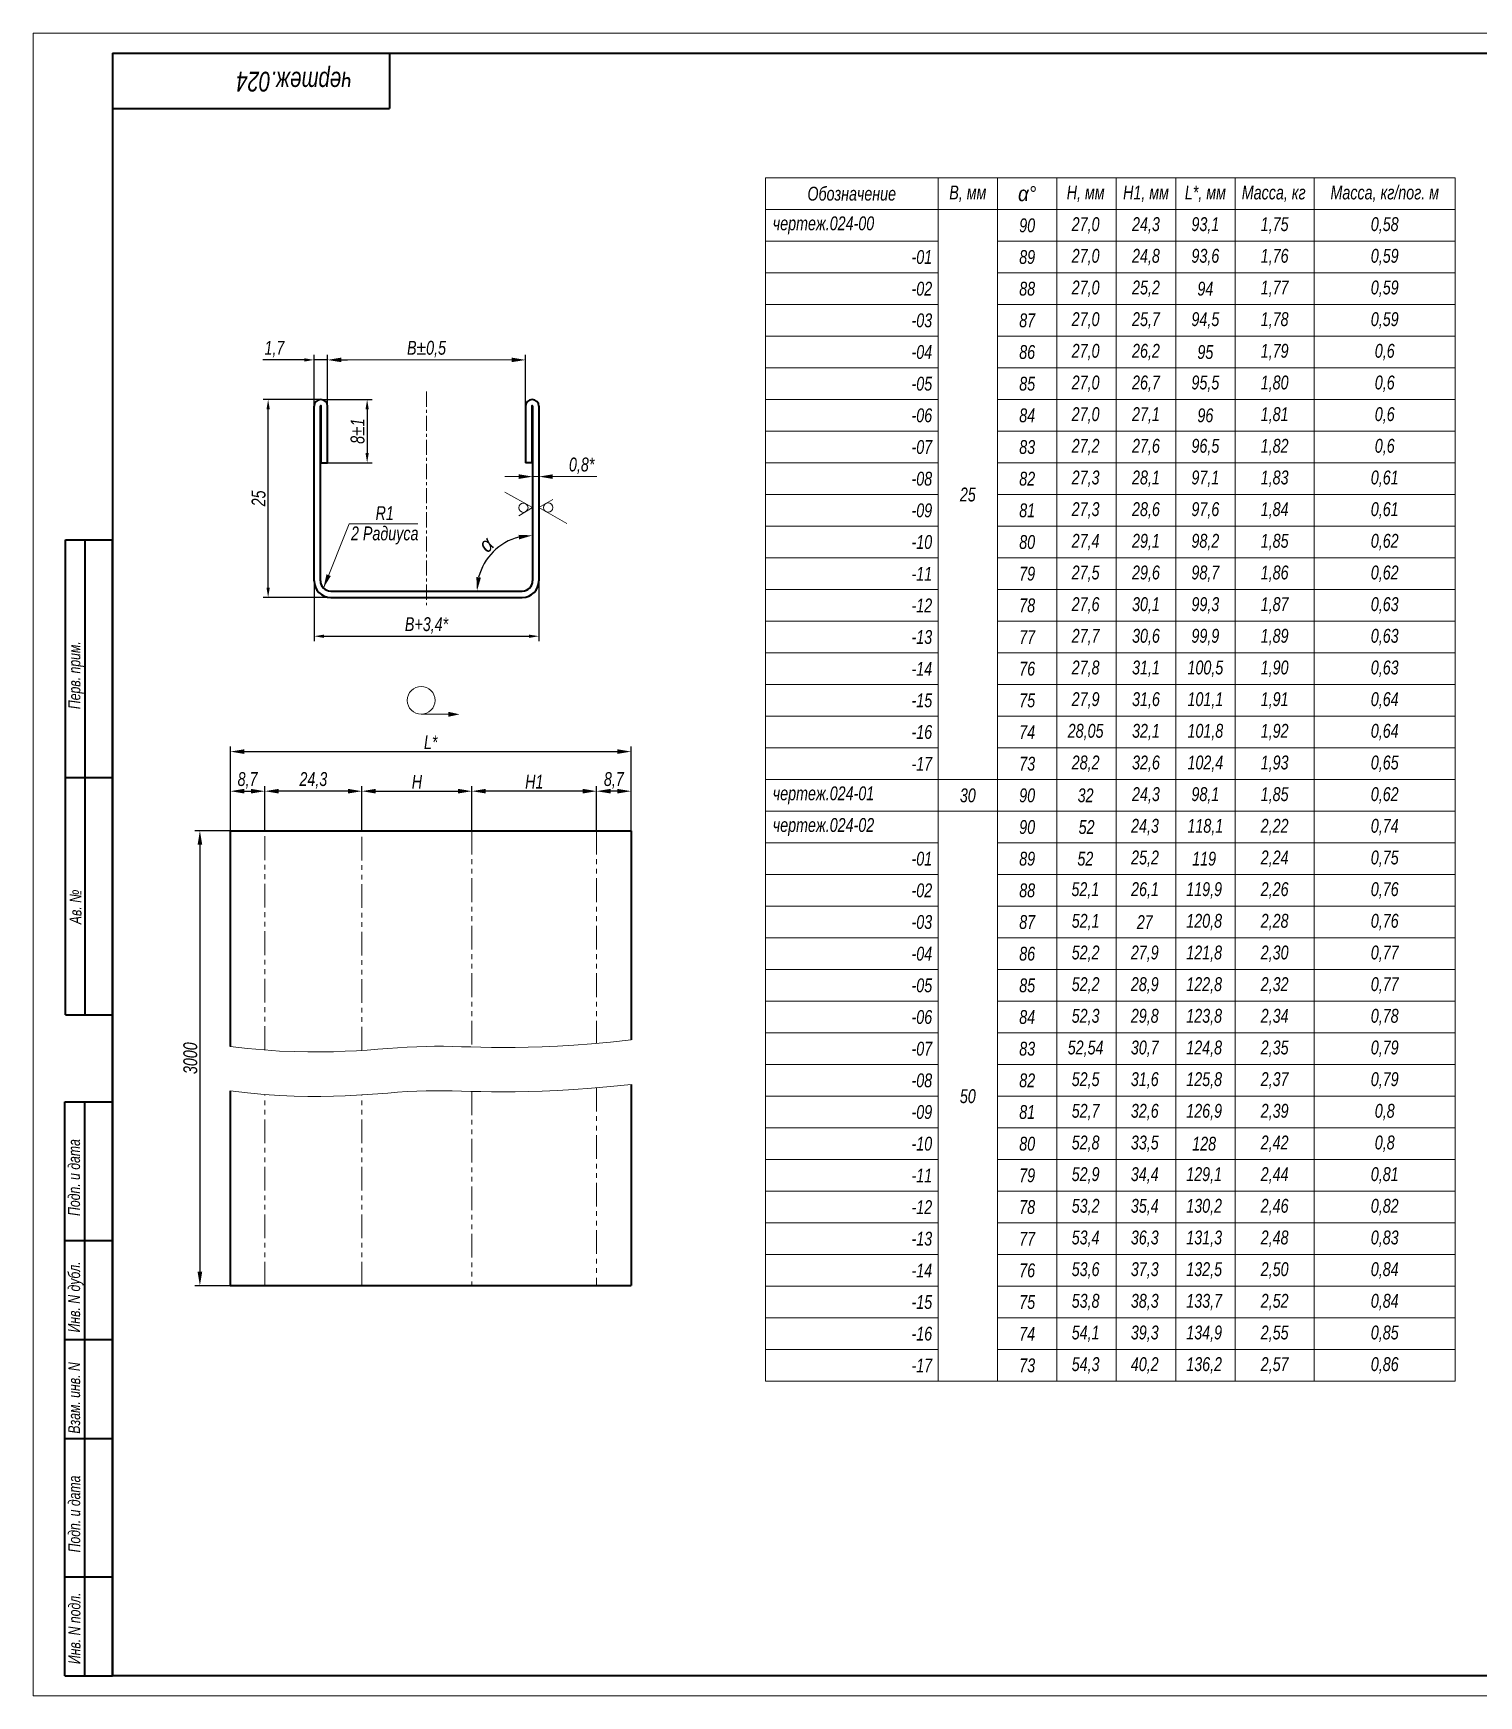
# Model space of a CAD drawing. Header units: millimetres. Extents: x 7419 to 8013, y -2223 to -1803.
# Drawn here: x 7419.1 to 7784.2, y -2222.7 to -1802.7 of the extents above; entities that cross this region are included whole.
import ezdxf

# ---------------------------------------------------------------- set-up
doc = ezdxf.new("R2010")
doc.units = ezdxf.units.MM
for name, pattern in [('LT_03', [20.32, 12.7, -2.54, 2.54, -2.54]), ('LT_04', [20, 10, -2, 2, -2, 2, -2]), ('LT_05', [18.5, 12, -3, 0.5, -3])]:
    doc.linetypes.add(name, pattern=pattern)
for name, color, linetype, lineweight in [('Layer_01', 5, 'Continuous', 13), ('Layer_02', 1, 'Continuous', 13), ('Layer_03', 5, 'Continuous', 13), ('Layer_04', 7, 'Continuous', 35), ('Layer_05', 6, 'Continuous', 13), ('Layer_08', 1, 'Continuous', 15), ('Layer_09', 1, 'LT_05', 15), ('Layer_10', 5, 'Continuous', 13), ('Layer_11', 250, 'Continuous', 35), ('Layer_12', 6, 'Continuous', 15)]:
    doc.layers.add(name, color=color, linetype=linetype, lineweight=lineweight)
doc.styles.add('Style_01', font='ARIALNI.TTF', dxfattribs={"width": 0.9, "height": 3.5})
doc.dimstyles.new('DimStyle_01', dxfattribs={"dimtxt": 3.5, "dimasz": 2.5, "dimexe": 1.25, "dimexo": 0, "dimtad": 1, "dimlfac": 2, "dimtxsty": 'Style_01', "dimcen": 2.5, "dimazin": 3, "dimtfac": 1, "dimtmove": 0, "dimatfit": 3})
doc.dimstyles.new('DimStyle_02', dxfattribs={"dimtxt": 3.5, "dimasz": 2.5, "dimexe": 1.25, "dimexo": 0, "dimtad": 1, "dimlfac": 0.5, "dimtxsty": 'Style_01', "dimcen": 2.5, "dimazin": 3, "dimtfac": 1, "dimtmove": 0, "dimatfit": 3})
doc.dimstyles.new('DimStyle_03', dxfattribs={"dimtxt": 3.5, "dimasz": 3.5, "dimexe": 1.25, "dimexo": 0, "dimtad": 1, "dimdec": 1, "dimtxsty": 'Style_01', "dimcen": 2.5, "dimazin": 3, "dimtfac": 1, "dimtdec": 1, "dimtmove": 0, "dimatfit": 3})

# ---------------------------------------------------------------- blocks, each defined once
blk = doc.blocks.new('*D3')
at = {"layer": 'Defpoints', "color": 0}
for p in [(7570.13, -1984.15), (7468.9, -2004.15), (7570.13, -2004.15)]:
    blk.add_point(p, dxfattribs=at)
at = {"layer": 'Layer_08', "color": 0, "lineweight": -2}
for p, q in [((7468.9, -2004.15), (7468.9, -1982.9)), ((7472.4, -1984.15), (7566.63, -1984.15)), ((7570.13, -2004.15), (7570.13, -1982.9))]:
    blk.add_line(p, q, dxfattribs=at)
at = {"layer": 'Layer_08', "color": 0}
for points in [[(7472.4, -1983.56), (7472.4, -1984.73), (7468.9, -1984.15)], [(7566.63, -1983.56), (7566.63, -1984.73), (7570.13, -1984.15)]]:
    blk.add_solid(points, dxfattribs=at)
at = {"layer": 'Layer_08', "color": 0, "insert": (7519.51, -1981.77), "char_height": 3.5, "attachment_point": 5, "style": 'Style_01'}
blk.add_mtext('L*', dxfattribs=at)
blk = doc.blocks.new('*D4')
at = {"layer": 'Defpoints', "color": 0}
for p in [(7561.42, -1994.15), (7561.42, -2004.15), (7570.13, -2004.15)]:
    blk.add_point(p, dxfattribs=at)
at = {"layer": 'Layer_08', "color": 0, "lineweight": -2}
for p, q in [((7561.42, -2004.15), (7561.42, -1992.9)), ((7566.63, -1994.15), (7564.92, -1994.15)), ((7570.13, -2004.15), (7570.13, -1992.9))]:
    blk.add_line(p, q, dxfattribs=at)
at = {"layer": 'Layer_08', "color": 0}
for points in [[(7564.92, -1993.56), (7564.92, -1994.73), (7561.42, -1994.15)], [(7566.63, -1993.56), (7566.63, -1994.73), (7570.13, -1994.15)]]:
    blk.add_solid(points, dxfattribs=at)
at = {"layer": 'Layer_08', "color": 0, "insert": (7565.77, -1991.41), "char_height": 3.5, "attachment_point": 5, "style": 'Style_01'}
blk.add_mtext('8,7', dxfattribs=at)
blk = doc.blocks.new('*D5')
at = {"layer": 'Defpoints', "color": 0}
for p in [(7529.93, -1994.15), (7529.93, -2004.15), (7561.42, -2004.15)]:
    blk.add_point(p, dxfattribs=at)
at = {"layer": 'Layer_08', "color": 0, "lineweight": -2}
for p, q in [((7529.93, -2004.15), (7529.93, -1992.9)), ((7557.92, -1994.15), (7533.43, -1994.15)), ((7561.42, -2004.15), (7561.42, -1992.9))]:
    blk.add_line(p, q, dxfattribs=at)
at = {"layer": 'Layer_08', "color": 0}
for points in [[(7533.43, -1993.56), (7533.43, -1994.73), (7529.93, -1994.15)], [(7557.92, -1993.56), (7557.92, -1994.73), (7561.42, -1994.15)]]:
    blk.add_solid(points, dxfattribs=at)
at = {"layer": 'Layer_08', "color": 0, "insert": (7545.67, -1991.76), "char_height": 3.5, "attachment_point": 5, "style": 'Style_01'}
blk.add_mtext('H1', dxfattribs=at)
blk = doc.blocks.new('*D1')
at = {"layer": 'Defpoints', "color": 0}
for p in [(7529.93, -1994.15), (7529.93, -1994.15), (7502.13, -2004.15)]:
    blk.add_point(p, dxfattribs=at)
at = {"layer": 'Layer_08', "color": 0, "lineweight": -2}
for p, q in [((7502.13, -2004.15), (7502.13, -1992.9)), ((7505.63, -1994.15), (7526.43, -1994.15)), ((7529.93, -1994.15), (7529.93, -1992.9))]:
    blk.add_line(p, q, dxfattribs=at)
at = {"layer": 'Layer_08', "color": 0}
for points in [[(7505.63, -1993.56), (7505.63, -1994.73), (7502.13, -1994.15)], [(7526.43, -1993.56), (7526.43, -1994.73), (7529.93, -1994.15)]]:
    blk.add_solid(points, dxfattribs=at)
at = {"layer": 'Layer_08', "color": 0, "insert": (7516.03, -1991.77), "char_height": 3.5, "attachment_point": 5, "style": 'Style_01'}
blk.add_mtext('H', dxfattribs=at)
blk = doc.blocks.new('*D2')
at = {"layer": 'Defpoints', "color": 0}
for p in [(7477.6, -1994.15), (7477.6, -2004.15), (7502.13, -2004.15)]:
    blk.add_point(p, dxfattribs=at)
at = {"layer": 'Layer_08', "color": 0, "lineweight": -2}
for p, q in [((7477.6, -2004.15), (7477.6, -1992.9)), ((7498.63, -1994.15), (7481.1, -1994.15)), ((7502.13, -2004.15), (7502.13, -1992.9))]:
    blk.add_line(p, q, dxfattribs=at)
at = {"layer": 'Layer_08', "color": 0}
for points in [[(7481.1, -1993.56), (7481.1, -1994.73), (7477.6, -1994.15)], [(7498.63, -1993.56), (7498.63, -1994.73), (7502.13, -1994.15)]]:
    blk.add_solid(points, dxfattribs=at)
at = {"layer": 'Layer_08', "color": 0, "insert": (7489.87, -1991.41), "char_height": 3.5, "attachment_point": 5, "style": 'Style_01'}
blk.add_mtext('24,3', dxfattribs=at)
blk = doc.blocks.new('*D7')
at = {"layer": 'Defpoints', "color": 0, "ltscale": 0.04}
for p in [(7543.45, -1885.19), (7493.45, -1896.89), (7543.45, -1896.89)]:
    blk.add_point(p, dxfattribs=at)
at = {"layer": 'Layer_02', "color": 0, "lineweight": -2, "ltscale": 0.04}
for p, q in [((7493.45, -1896.89), (7493.45, -1883.94)), ((7543.45, -1896.89), (7543.45, -1883.94))]:
    blk.add_line(p, q, dxfattribs=at)
at = {"layer": 'Layer_02', "color": 0, "ltscale": 0.04}
blk.add_line((7496.95, -1885.19), (7539.95, -1885.19), dxfattribs=at)
for points in [[(7496.95, -1884.61), (7496.95, -1885.77), (7493.45, -1885.19)], [(7539.95, -1884.61), (7539.95, -1885.77), (7543.45, -1885.19)]]:
    blk.add_solid(points, dxfattribs=at)
at = {"layer": 'Layer_02', "color": 0, "ltscale": 0.04, "insert": (7518.45, -1882.45), "char_height": 3.5, "attachment_point": 5, "style": 'Style_01'}
blk.add_mtext('В%%P0,5', dxfattribs=at)
blk = doc.blocks.new('*D6')
at = {"layer": 'Defpoints', "color": 0, "ltscale": 0.04}
for p in [(7491.75, -1895.19), (7491.85, -1911.19), (7503.45, -1911.19)]:
    blk.add_point(p, dxfattribs=at)
at = {"layer": 'Layer_02', "color": 0, "lineweight": -2, "ltscale": 0.04}
for p, q in [((7491.75, -1895.19), (7504.7, -1895.19)), ((7503.45, -1897.69), (7503.45, -1908.69)), ((7491.85, -1911.19), (7504.7, -1911.19))]:
    blk.add_line(p, q, dxfattribs=at)
at = {"layer": 'Layer_02', "color": 0, "ltscale": 0.04}
for points in [[(7503.03, -1897.69), (7503.87, -1897.69), (7503.45, -1895.19)], [(7503.03, -1908.69), (7503.87, -1908.69), (7503.45, -1911.19)]]:
    blk.add_solid(points, dxfattribs=at)
at = {"layer": 'Layer_02', "color": 0, "ltscale": 0.04, "insert": (7501.04, -1903.19), "char_height": 3.5, "attachment_point": 5, "rotation": 90, "style": 'Style_01'}
blk.add_mtext('8%%P1', dxfattribs=at)
blk = doc.blocks.new('*D8')
at = {"layer": 'Defpoints', "color": 0}
for p in [(7545.25, -1896.89), (7538.22, -1931.41), (7494.25, -1943.59), (7542.65, -1943.59), (7545.25, -1940.99)]:
    blk.add_point(p, dxfattribs=at)
at = {"layer": 'Layer_08', "color": 0, "lineweight": -2}
blk.add_arc((7545.25, -1943.59), 14.07, 104.292, 165.708, dxfattribs=at)
at = {"layer": 'Layer_08', "color": 0}
for points in [[(7541.7, -1929.38), (7541.85, -1930.53), (7545.25, -1929.52)], [(7532.2, -1940.19), (7531.04, -1940.04), (7531.18, -1943.59)]]:
    blk.add_solid(points, dxfattribs=at)
at = {"layer": 'Layer_08', "color": 0, "insert": (7533.5, -1931.84), "char_height": 3.5, "attachment_point": 5, "rotation": 45, "style": 'Style_01'}
blk.add_mtext('{\\fArial|b0|i1|c0|p34;\\H1.08333x;α}', dxfattribs=at)
blk = doc.blocks.new('*D9')
at = {"layer": 'Defpoints', "color": 0}
for p in [(7477.6, -1994.15), (7468.9, -2004.15), (7477.6, -2004.15)]:
    blk.add_point(p, dxfattribs=at)
at = {"layer": 'Layer_08', "color": 0, "lineweight": -2}
for p, q in [((7468.9, -2004.15), (7468.9, -1992.9)), ((7472.4, -1994.15), (7474.1, -1994.15)), ((7477.6, -2004.15), (7477.6, -1992.9))]:
    blk.add_line(p, q, dxfattribs=at)
at = {"layer": 'Layer_08', "color": 0}
for points in [[(7472.4, -1993.56), (7472.4, -1994.73), (7468.9, -1994.15)], [(7474.1, -1993.56), (7474.1, -1994.73), (7477.6, -1994.15)]]:
    blk.add_solid(points, dxfattribs=at)
at = {"layer": 'Layer_08', "color": 0, "insert": (7473.25, -1991.41), "char_height": 3.5, "attachment_point": 5, "style": 'Style_01'}
blk.add_mtext('8,7', dxfattribs=at)
blk = doc.blocks.new('*D10')
at = {"layer": 'Defpoints', "color": 0}
for p in [(7478.45, -1895.19), (7491.65, -1895.19), (7494.25, -1945.19)]:
    blk.add_point(p, dxfattribs=at)
at = {"layer": 'Layer_08', "color": 0, "lineweight": -2}
for p, q in [((7491.65, -1895.19), (7477.2, -1895.19)), ((7478.45, -1942.69), (7478.45, -1897.69)), ((7494.25, -1945.19), (7477.2, -1945.19))]:
    blk.add_line(p, q, dxfattribs=at)
at = {"layer": 'Layer_08', "color": 0}
for points in [[(7478.03, -1897.69), (7478.87, -1897.69), (7478.45, -1895.19)], [(7478.03, -1942.69), (7478.87, -1942.69), (7478.45, -1945.19)]]:
    blk.add_solid(points, dxfattribs=at)
at = {"layer": 'Layer_08', "color": 0, "insert": (7476.04, -1920.19), "char_height": 3.5, "attachment_point": 5, "rotation": 90, "style": 'Style_01'}
blk.add_mtext('25', dxfattribs=at)
blk = doc.blocks.new('*D11')
at = {"layer": 'Defpoints', "color": 0, "ltscale": 0.04}
for p in [(7546.85, -1914.67), (7545.25, -1922.51), (7546.85, -1922.51)]:
    blk.add_point(p, dxfattribs=at)
at = {"layer": 'Layer_02', "color": 0, "ltscale": 0.04}
for p, q in [((7541.75, -1914.67), (7538.25, -1914.67)), ((7545.25, -1914.67), (7546.85, -1914.67)), ((7550.35, -1914.67), (7561.44, -1914.67))]:
    blk.add_line(p, q, dxfattribs=at)
at = {"layer": 'Layer_02', "color": 0, "lineweight": -2, "ltscale": 0.04}
for p, q in [((7545.25, -1922.51), (7545.25, -1913.42)), ((7546.85, -1922.51), (7546.85, -1913.42))]:
    blk.add_line(p, q, dxfattribs=at)
at = {"layer": 'Layer_02', "color": 0, "ltscale": 0.04}
for points in [[(7541.75, -1914.09), (7541.75, -1915.26), (7545.25, -1914.67)], [(7550.35, -1914.09), (7550.35, -1915.26), (7546.85, -1914.67)]]:
    blk.add_solid(points, dxfattribs=at)
at = {"layer": 'Layer_02', "color": 0, "ltscale": 0.04, "insert": (7557.64, -1911.94), "char_height": 3.5, "attachment_point": 5, "style": 'Style_01'}
blk.add_mtext('0,8*', dxfattribs=at)
blk = doc.blocks.new('*D12')
at = {"layer": 'Defpoints', "color": 0}
for p in [(7493.45, -1885.19), (7490.05, -1896.89), (7493.45, -1896.89)]:
    blk.add_point(p, dxfattribs=at)
at = {"layer": 'Layer_08', "color": 0, "lineweight": -2}
for p, q in [((7487.55, -1885.19), (7477.1, -1885.19)), ((7490.05, -1896.89), (7490.05, -1883.94)), ((7493.45, -1885.19), (7490.05, -1885.19)), ((7493.45, -1896.89), (7493.45, -1883.94)), ((7495.95, -1885.19), (7498.45, -1885.19))]:
    blk.add_line(p, q, dxfattribs=at)
at = {"layer": 'Layer_08', "color": 0}
for points in [[(7487.55, -1884.77), (7487.55, -1885.61), (7490.05, -1885.19)], [(7495.95, -1884.77), (7495.95, -1885.61), (7493.45, -1885.19)]]:
    blk.add_solid(points, dxfattribs=at)
at = {"layer": 'Layer_08', "color": 0, "insert": (7480.04, -1882.45), "char_height": 3.5, "attachment_point": 5, "style": 'Style_01'}
blk.add_mtext('1,7', dxfattribs=at)
blk = doc.blocks.new('*D13')
at = {"layer": 'Defpoints', "color": 0}
for p in [(7468.9, -2004.15), (7461.21, -2119.07), (7468.9, -2119.07)]:
    blk.add_point(p, dxfattribs=at)
at = {"layer": 'Layer_08', "color": 0, "lineweight": -2}
for p, q in [((7468.9, -2004.15), (7459.96, -2004.15)), ((7461.21, -2007.65), (7461.21, -2115.57)), ((7468.9, -2119.07), (7459.96, -2119.07))]:
    blk.add_line(p, q, dxfattribs=at)
at = {"layer": 'Layer_08', "color": 0}
for points in [[(7460.63, -2007.65), (7461.79, -2007.65), (7461.21, -2004.15)], [(7460.63, -2115.57), (7461.79, -2115.57), (7461.21, -2119.07)]]:
    blk.add_solid(points, dxfattribs=at)
at = {"layer": 'Layer_08', "color": 0, "insert": (7458.8, -2061.61), "char_height": 3.5, "attachment_point": 5, "rotation": 90, "style": 'Style_01'}
blk.add_mtext('3000', dxfattribs=at)
blk = doc.blocks.new('*D14')
at = {"layer": 'Defpoints', "color": 0}
for p in [(7490.05, -1940.99), (7546.85, -1940.99), (7546.85, -1955)]:
    blk.add_point(p, dxfattribs=at)
at = {"layer": 'Layer_08', "color": 0, "lineweight": -2}
for p, q in [((7490.05, -1940.99), (7490.05, -1956.25)), ((7546.85, -1940.99), (7546.85, -1956.25)), ((7492.55, -1955), (7544.35, -1955))]:
    blk.add_line(p, q, dxfattribs=at)
at = {"layer": 'Layer_08', "color": 0}
for points in [[(7492.55, -1954.59), (7492.55, -1955.42), (7490.05, -1955)], [(7544.35, -1954.59), (7544.35, -1955.42), (7546.85, -1955)]]:
    blk.add_solid(points, dxfattribs=at)
at = {"layer": 'Layer_08', "color": 0, "insert": (7518.45, -1952.27), "char_height": 3.5, "attachment_point": 5, "style": 'Style_01'}
blk.add_mtext('В+3,4*', dxfattribs=at)

msp = doc.modelspace()

# ---------------------------------------------------------------- linework, layer by layer
at = {"linetype": 'Continuous', "lineweight": 15}
for p, q in [((7716.123, -1802.668), (7419.123, -1802.668)), ((7419.123, -1802.668), (7419.123, -2222.668)), ((8013.123, -1802.668), (7716.123, -1802.668)), ((7419.123, -2222.668), (8013.123, -2222.668))]:
    msp.add_line(p, q, dxfattribs=at)
at = {"layer": 'Layer_03', "linetype": 'LT_04', "ltscale": 0.6}
for p, q in [((7477.605, -2059.54), (7477.605, -2004.147)), ((7502.129, -2059.638), (7502.129, -2004.147)), ((7529.926, -2004.147), (7529.926, -2058.764)), ((7561.42, -2004.147), (7561.42, -2057.831)), ((7529.926, -2069.992), (7529.926, -2119.066)), ((7561.42, -2069.06), (7561.42, -2119.066)), ((7477.605, -2119.066), (7477.605, -2070.768)), ((7502.129, -2119.066), (7502.129, -2070.866))]:
    msp.add_line(p, q, dxfattribs=at)
at = {"layer": 'Layer_04'}
for p, q in [((7490.049, -1940.988), (7490.049, -1896.888)), ((7491.649, -1940.988), (7491.649, -1896.888)), ((7491.849, -1911.188), (7491.849, -1896.888)), ((7493.449, -1911.188), (7493.449, -1896.888)), ((7543.449, -1896.888), (7543.449, -1911.188)), ((7545.049, -1896.888), (7545.049, -1911.188)), ((7545.249, -1896.888), (7545.249, -1940.988)), ((7546.849, -1896.888), (7546.849, -1940.988)), ((7491.849, -1911.188), (7493.449, -1911.188)), ((7545.049, -1911.188), (7543.449, -1911.188)), ((7494.249, -1943.588), (7542.649, -1943.588)), ((7494.249, -1945.188), (7542.649, -1945.188)), ((7468.898, -2004.147), (7468.898, -2058.656)), ((7468.898, -2004.147), (7570.127, -2004.147)), ((7570.127, -2004.147), (7570.127, -2056.977)), ((7468.898, -2069.885), (7468.898, -2119.066)), ((7570.127, -2068.206), (7570.127, -2119.066)), ((7468.898, -2119.066), (7570.127, -2119.066))]:
    msp.add_line(p, q, dxfattribs=at)
for centre, radius, start, end in [((7491.749, -1896.888), 1.7, 0, 180), ((7491.749, -1896.888), 0.1, 0, 180), ((7545.149, -1896.888), 1.7, 0, 180), ((7545.149, -1896.888), 0.1, 0, 180), ((7494.249, -1940.988), 4.2, 180, 270), ((7494.249, -1940.988), 2.6, 180, 270), ((7542.649, -1940.988), 2.6, 270, 0), ((7542.649, -1940.988), 4.2, 270, 0)]:
    msp.add_arc(centre, radius, start, end, dxfattribs=at)
at = {"layer": 'Layer_05'}
for p, q in [((7604.035, -2143.219), (7604.035, -1839.219)), ((7604.035, -1839.219), (7778.272, -1839.219)), ((7647.664, -2143.219), (7647.664, -1839.219)), ((7662.664, -2143.219), (7662.664, -1839.219)), ((7677.664, -1839.219), (7677.664, -2143.219)), ((7692.664, -1839.219), (7692.664, -2143.219)), ((7707.664, -1839.219), (7707.664, -2143.219)), ((7722.664, -1839.219), (7722.664, -2143.219)), ((7742.664, -2143.219), (7742.664, -1839.219)), ((7778.272, -2143.219), (7778.272, -1839.219)), ((7604.035, -1847.219), (7778.272, -1847.219)), ((7604.035, -1855.219), (7647.664, -1855.219)), ((7662.664, -1855.219), (7778.272, -1855.219)), ((7604.035, -1863.219), (7647.664, -1863.219)), ((7662.664, -1863.219), (7778.272, -1863.219)), ((7604.035, -1871.219), (7647.664, -1871.219)), ((7662.664, -1871.219), (7778.272, -1871.219)), ((7604.035, -1879.219), (7647.664, -1879.219)), ((7662.664, -1879.219), (7778.272, -1879.219)), ((7604.035, -1887.219), (7647.664, -1887.219)), ((7662.664, -1887.219), (7778.272, -1887.219)), ((7604.035, -1895.219), (7647.664, -1895.219)), ((7662.664, -1895.219), (7778.272, -1895.219)), ((7604.035, -1903.219), (7647.664, -1903.219)), ((7662.664, -1903.219), (7778.272, -1903.219)), ((7604.035, -1911.219), (7647.664, -1911.219)), ((7662.664, -1911.219), (7778.272, -1911.219)), ((7545.249, -1922.506), (7538.213, -1918.572)), ((7604.035, -1919.219), (7647.664, -1919.219)), ((7662.664, -1919.219), (7778.272, -1919.219)), ((7545.249, -1922.506), (7541.768, -1924.579)), ((7546.849, -1922.506), (7550.349, -1920.465)), ((7546.849, -1922.506), (7553.849, -1926.504)), ((7604.035, -1927.219), (7647.664, -1927.219)), ((7662.664, -1927.219), (7778.272, -1927.219)), ((7604.035, -1935.219), (7647.664, -1935.219)), ((7662.664, -1935.219), (7778.272, -1935.219)), ((7604.035, -1943.219), (7647.664, -1943.219)), ((7662.664, -1943.219), (7778.272, -1943.219)), ((7604.035, -1951.219), (7647.664, -1951.219)), ((7662.664, -1951.219), (7778.272, -1951.219)), ((7604.035, -1959.219), (7647.664, -1959.219)), ((7662.664, -1959.219), (7778.272, -1959.219)), ((7604.035, -1967.219), (7647.664, -1967.219)), ((7662.664, -1967.219), (7778.272, -1967.219)), ((7517.096, -1974.714), (7523.999, -1974.722)), ((7604.035, -1975.219), (7647.664, -1975.219)), ((7662.664, -1975.219), (7778.272, -1975.219)), ((7604.035, -1983.219), (7647.664, -1983.219)), ((7662.664, -1983.219), (7778.272, -1983.219)), ((7604.035, -1991.219), (7778.272, -1991.219)), ((7604.035, -1999.219), (7778.272, -1999.219)), ((7604.035, -2007.219), (7647.664, -2007.219)), ((7662.664, -2007.219), (7778.272, -2007.219)), ((7604.035, -2015.219), (7647.664, -2015.219)), ((7662.664, -2015.219), (7778.272, -2015.219)), ((7604.035, -2023.219), (7647.664, -2023.219)), ((7662.664, -2023.219), (7778.272, -2023.219)), ((7604.035, -2031.219), (7647.664, -2031.219)), ((7662.664, -2031.219), (7778.272, -2031.219)), ((7604.035, -2039.219), (7647.664, -2039.219)), ((7662.664, -2039.219), (7778.272, -2039.219)), ((7604.035, -2047.219), (7647.664, -2047.219)), ((7662.664, -2047.219), (7778.272, -2047.219)), ((7604.035, -2055.219), (7647.664, -2055.219)), ((7662.664, -2055.219), (7778.272, -2055.219)), ((7604.035, -2063.219), (7647.664, -2063.219)), ((7662.664, -2063.219), (7778.272, -2063.219)), ((7604.035, -2071.219), (7647.664, -2071.219)), ((7662.664, -2071.219), (7778.272, -2071.219)), ((7604.035, -2079.219), (7647.664, -2079.219)), ((7662.664, -2079.219), (7778.272, -2079.219)), ((7604.035, -2087.219), (7647.664, -2087.219)), ((7662.664, -2087.219), (7778.272, -2087.219)), ((7604.035, -2095.219), (7647.664, -2095.219)), ((7662.664, -2095.219), (7778.272, -2095.219)), ((7604.035, -2103.219), (7647.664, -2103.219)), ((7662.664, -2103.219), (7778.272, -2103.219)), ((7604.035, -2111.219), (7647.664, -2111.219)), ((7662.664, -2111.219), (7778.272, -2111.219)), ((7604.035, -2119.219), (7647.664, -2119.219)), ((7662.664, -2119.219), (7778.272, -2119.219)), ((7604.035, -2127.219), (7647.664, -2127.219)), ((7662.664, -2127.219), (7778.272, -2127.219)), ((7604.035, -2135.219), (7647.664, -2135.219)), ((7662.664, -2135.219), (7778.272, -2135.219)), ((7604.035, -2143.219), (7778.272, -2143.219))]:
    msp.add_line(p, q, dxfattribs=at)
for centre, radius in [((7542.916, -1922.538), 1.166), ((7549.183, -1922.496), 1.166), ((7517.096, -1971.209), 3.505)]:
    msp.add_circle(centre, radius, dxfattribs=at)
msp.add_solid([(7524, -1975.337), (7526.821, -1974.726), (7523.999, -1974.107)], dxfattribs=at)
at = {"layer": 'Layer_08'}
for p, q in [((7498.891, -1926.63), (7492.411, -1942.827)), ((7516.276, -1926.63), (7498.891, -1926.63))]:
    msp.add_line(p, q, dxfattribs=at)
at = {"layer": 'Layer_08', "lineweight": 50}
msp.add_solid([(7493.187, -1939.365), (7494.268, -1939.804), (7492.411, -1942.827)], dxfattribs=at)
at = {"layer": 'Layer_09', "linetype": 'LT_03', "ltscale": 0.3}
msp.add_line((7518.449, -1893.2), (7518.449, -1947.188), dxfattribs=at)
at = {"layer": 'Layer_11', "linetype": 'Continuous'}
for p, q in [((7439.123, -1807.668), (7439.123, -2217.668)), ((7509.123, -1807.668), (7509.123, -1821.668)), ((7439.123, -1821.668), (7509.123, -1821.668)), ((7427.246, -2050.668), (7427.246, -1930.668)), ((7432.246, -2050.668), (7432.246, -1930.668)), ((7439.123, -2217.668), (7439.123, -1930.668)), ((7439.123, -1930.668), (7439.123, -2217.668)), ((7427.246, -1990.668), (7439.123, -1990.668)), ((7427.246, -2050.668), (7439.123, -2050.668)), ((7427.123, -2217.668), (7427.123, -2072.668)), ((7427.123, -2072.668), (7439.123, -2072.668)), ((7432.123, -2217.668), (7432.123, -2072.668)), ((7427.123, -2107.668), (7439.123, -2107.668)), ((7427.123, -2132.668), (7439.123, -2132.668)), ((7427.123, -2157.668), (7439.123, -2157.668)), ((7427.123, -2192.668), (7439.123, -2192.668)), ((7427.123, -2217.668), (7439.123, -2217.668)), ((8008.123, -2217.668), (7439.123, -2217.668))]:
    msp.add_line(p, q, dxfattribs=at)
at = {"layer": 'Layer_11'}
for p, q in [((7439.123, -1807.668), (8008.123, -1807.668)), ((7427.246, -1930.668), (7439.123, -1930.668))]:
    msp.add_line(p, q, dxfattribs=at)
at = {"layer": 'Layer_12', "lineweight": 13}
msp.add_line((7778.272, -1839.219), (7778.272, -2143.219), dxfattribs=at)
at = {"layer": 'Layer_12'}
for points in [[(7570.127, -2056.977), (7541.285, -2060.133), (7517.445, -2056.411), (7492.934, -2061.644), (7468.898, -2058.656)], [(7570.127, -2068.206), (7541.285, -2071.361), (7517.445, -2067.64), (7492.934, -2072.872), (7468.898, -2069.885)]]:
    msp.add_open_spline(points, degree=3, knots=[0.2342296, 0.2342296, 0.2342296, 0.2342296, 1, 1.8361229, 1.8361229, 1.8361229, 1.8361229], dxfattribs=at)

# ---------------------------------------------------------------- texts
at = {"layer": 'Layer_01', "char_height": 3.5, "style": 'Style_01'}
for s, insert, width, attachment_point in [('Обозначение', (7625.849, -1843.219), 43.62912, 5), ('B, мм', (7655.164, -1843.219), 15, 5), ('{\\fArial|b0|i1|c0|p34;\\H1.08333x;α%%D}', (7670.164, -1843.219), 15, 5), ('H, мм', (7684.921, -1843.219), 15.4849, 5), ('H1, мм', (7700.164, -1843.219), 15, 5), ('L*, мм', (7715.164, -1843.219), 15, 5), ('Масса, кг', (7732.421, -1843.219), 19.5151, 5), ('Масса, кг/пог. м', (7760.468, -1843.219), 35.60823, 5), ('чертеж.024-00', (7605.914, -1851.219), 40, 4), ('\\pxsm0.6;90', (7670.164, -1851.219), 15, 5), ('27,0', (7684.921, -1851.219), 15.4849, 5), ('\\pxsm0.6;24,3', (7700.164, -1851.219), 15, 5), ('\\pxsm0.6;93,1', (7715.164, -1851.219), 15, 5), ('\\pxsm0.6;1,75', (7732.664, -1851.219), 20, 5), ('\\pxsm0.6;0,58', (7760.468, -1851.219), 35.60823, 5), ('\\pxr0.42857,qr;-01', (7627.664, -1859.219), 40, 5), ('\\pxsm0.6;89', (7670.164, -1859.219), 15, 5), ('27,0', (7684.921, -1859.219), 15.4849, 5), ('\\pxsm0.6;24,8', (7700.164, -1859.219), 15, 5), ('\\pxsm0.6;93,6', (7715.164, -1859.219), 15, 5), ('\\pxsm0.6;1,76', (7732.664, -1859.219), 20, 5), ('\\pxsm0.6;0,59', (7760.468, -1859.219), 35.60823, 5), ('\\pxr0.42857,qr;-02', (7627.664, -1867.219), 40, 5), ('\\pxsm0.6;88', (7670.164, -1867.219), 15, 5), ('27,0', (7684.921, -1867.219), 15.4849, 5), ('\\pxsm0.6;25,2', (7700.164, -1867.219), 15, 5), ('\\pxsm0.6;94', (7715.164, -1867.219), 15, 5), ('\\pxsm0.6;1,77', (7732.664, -1867.219), 20, 5), ('\\pxsm0.6;0,59', (7760.468, -1867.219), 35.60823, 5), ('27,0', (7684.921, -1875.219), 15.4849, 5), ('\\pxsm0.6;25,7', (7700.164, -1875.219), 15, 5), ('\\pxsm0.6;94,5', (7715.164, -1875.219), 15, 5), ('\\pxsm0.6;1,78', (7732.664, -1875.219), 20, 5), ('\\pxsm0.6;0,59', (7760.468, -1875.219), 35.60823, 5), ('\\pxr0.42857,qr;-03', (7627.664, -1875.219), 40, 5), ('\\pxsm0.6;87', (7670.164, -1875.219), 15, 5), ('\\pxr0.42857,qr;-04', (7627.664, -1883.219), 40, 5), ('\\pxsm0.6;86', (7670.164, -1883.219), 15, 5), ('27,0', (7684.921, -1883.219), 15.4849, 5), ('\\pxsm0.6;26,2', (7700.164, -1883.219), 15, 5), ('\\pxsm0.6;95', (7715.164, -1883.219), 15, 5), ('\\pxsm0.6;1,79', (7732.664, -1883.219), 20, 5), ('\\pxsm0.6;0,6', (7760.468, -1883.219), 35.60823, 5), ('\\pxr0.42857,qr;-05', (7627.664, -1891.219), 40, 5), ('\\pxsm0.6;85', (7670.164, -1891.219), 15, 5), ('27,0', (7684.921, -1891.219), 15.4849, 5), ('\\pxsm0.6;26,7', (7700.164, -1891.219), 15, 5), ('\\pxsm0.6;95,5', (7715.164, -1891.219), 15, 5), ('\\pxsm0.6;1,80', (7732.664, -1891.219), 20, 5), ('\\pxsm0.6;0,6', (7760.468, -1891.219), 35.60823, 5), ('\\pxr0.42857,qr;-06', (7627.664, -1899.219), 40, 5), ('\\pxsm0.6;84', (7670.164, -1899.219), 15, 5), ('27,0', (7684.921, -1899.219), 15.4849, 5), ('\\pxsm0.6;27,1', (7700.164, -1899.219), 15, 5), ('\\pxsm0.6;96', (7715.164, -1899.219), 15, 5), ('\\pxsm0.6;1,81', (7732.664, -1899.219), 20, 5), ('\\pxsm0.6;0,6', (7760.468, -1899.219), 35.60823, 5), ('\\pxr0.42857,qr;-07', (7627.664, -1907.219), 40, 5), ('\\pxsm0.6;83', (7670.164, -1907.219), 15, 5), ('27,2', (7684.921, -1907.219), 15.4849, 5), ('\\pxsm0.6;27,6', (7700.164, -1907.219), 15, 5), ('\\pxsm0.6;96,5', (7715.164, -1907.219), 15, 5), ('\\pxsm0.6;1,82', (7732.664, -1907.219), 20, 5), ('\\pxsm0.6;0,6', (7760.468, -1907.219), 35.60823, 5), ('\\pxr0.42857,qr;-08', (7627.664, -1915.219), 40, 5), ('\\pxsm0.6;82', (7670.164, -1915.219), 15, 5), ('27,3', (7684.921, -1915.219), 15.4849, 5), ('28,1', (7700.164, -1915.219), 15, 5), ('\\pxsm0.6;97,1', (7715.164, -1915.219), 15, 5), ('\\pxsm0.6;1,83', (7732.664, -1915.219), 20, 5), ('\\pxsm0.6;0,61', (7760.468, -1915.219), 35.60823, 5), ('\\pxsm0.6;25', (7655.164, -1919.219), 15, 5), ('\\pxr0.42857,qr;-09', (7627.664, -1923.219), 40, 5), ('\\pxsm0.6;81', (7670.164, -1923.219), 15, 5), ('27,3', (7684.921, -1923.219), 15.4849, 5), ('\\pxsm0.6;28,6', (7700.164, -1923.219), 15, 5), ('\\pxsm0.6;97,6', (7715.164, -1923.219), 15, 5), ('\\pxsm0.6;1,84', (7732.664, -1923.219), 20, 5), ('\\pxsm0.6;0,61', (7760.468, -1923.219), 35.60823, 5), ('\\pxr0.42857,qr;-10', (7627.664, -1931.219), 40, 5), ('\\pxsm0.6;80', (7670.164, -1931.219), 15, 5), ('27,4', (7684.921, -1931.219), 15.4849, 5), ('\\pxsm0.6;29,1', (7700.164, -1931.219), 15, 5), ('\\pxsm0.6;98,2', (7715.164, -1931.219), 15, 5), ('\\pxsm0.6;1,85', (7732.664, -1931.219), 20, 5), ('\\pxsm0.6;0,62', (7760.468, -1931.219), 35.60823, 5), ('\\pxr0.42857,qr;-11', (7627.664, -1939.219), 40, 5), ('\\pxsm0.6;79', (7670.164, -1939.219), 15, 5), ('27,5', (7684.921, -1939.219), 15.4849, 5), ('\\pxsm0.6;29,6', (7700.164, -1939.219), 15, 5), ('\\pxsm0.6;98,7', (7715.164, -1939.219), 15, 5), ('\\pxsm0.6;1,86', (7732.664, -1939.219), 20, 5), ('\\pxsm0.6;0,62', (7760.468, -1939.219), 35.60823, 5), ('\\pxr0.42857,qr;-12', (7627.664, -1947.219), 40, 5), ('\\pxsm0.6;78', (7670.164, -1947.219), 15, 5), ('27,6', (7684.921, -1947.219), 15.4849, 5), ('\\pxsm0.6;30,1', (7700.164, -1947.219), 15, 5), ('\\pxsm0.6;99,3', (7715.164, -1947.219), 15, 5), ('\\pxsm0.6;1,87', (7732.664, -1947.219), 20, 5), ('\\pxsm0.6;0,63', (7760.468, -1947.219), 35.60823, 5), ('\\pxr0.42857,qr;-13', (7627.664, -1955.219), 40, 5), ('\\pxsm0.6;77', (7670.164, -1955.219), 15, 5), ('27,7', (7684.921, -1955.219), 15.4849, 5), ('\\pxsm0.6;30,6', (7700.164, -1955.219), 15, 5), ('\\pxsm0.6;99,9', (7715.164, -1955.219), 15, 5), ('\\pxsm0.6;1,89', (7732.664, -1955.219), 20, 5), ('\\pxsm0.6;0,63', (7760.468, -1955.219), 35.60823, 5), ('\\pxsm0.6;76', (7670.164, -1963.219), 15, 5), ('27,8', (7684.921, -1963.219), 15.4849, 5), ('\\pxsm0.6;31,1', (7700.164, -1963.219), 15, 5), ('\\pxsm0.6;100,5', (7715.164, -1963.219), 15, 5), ('\\pxsm0.6;1,90', (7732.664, -1963.219), 20, 5), ('\\pxsm0.6;0,63', (7760.468, -1963.219), 35.60823, 5), ('\\pxr0.42857,qr;-14', (7627.664, -1963.219), 40, 5), ('\\pxr0.42857,qr;-15', (7627.664, -1971.219), 40, 5), ('\\pxsm0.6;75', (7670.164, -1971.219), 15, 5), ('27,9', (7684.921, -1971.219), 15.4849, 5), ('\\pxsm0.6;31,6', (7700.164, -1971.219), 15, 5), ('\\pxsm0.6;101,1', (7715.164, -1971.219), 15, 5), ('\\pxsm0.6;1,91', (7732.664, -1971.219), 20, 5), ('\\pxsm0.6;0,64', (7760.468, -1971.219), 35.60823, 5), ('\\pxr0.42857,qr;-16', (7627.664, -1979.219), 40, 5), ('\\pxsm0.6;74', (7670.164, -1979.219), 15, 5), ('28,05', (7684.921, -1979.219), 15.4849, 5), ('\\pxsm0.6;32,1', (7700.164, -1979.219), 15, 5), ('\\pxsm0.6;101,8', (7715.164, -1979.219), 15, 5), ('\\pxsm0.6;1,92', (7732.664, -1979.219), 20, 5), ('\\pxsm0.6;0,64', (7760.468, -1979.219), 35.60823, 5), ('\\pxr0.42857,qr;-17', (7627.664, -1987.219), 40, 5), ('\\pxsm0.6;73', (7670.164, -1987.219), 15, 5), ('28,2', (7684.921, -1987.219), 15.4849, 5), ('\\pxsm0.6;32,6', (7700.164, -1987.219), 15, 5), ('\\pxsm0.6;102,4', (7715.164, -1987.219), 15, 5), ('\\pxsm0.6;1,93', (7732.664, -1987.219), 20, 5), ('\\pxsm0.6;0,65', (7760.468, -1987.219), 35.60823, 5), ('чертеж.024-01', (7605.914, -1995.219), 40, 4), ('\\pxsm0.6;30', (7655.164, -1995.219), 15, 5), ('\\pxsm0.6;90', (7670.164, -1995.219), 15, 5), ('32', (7684.921, -1995.219), 15.4849, 5), ('\\pxsm0.6;24,3', (7700.164, -1995.219), 15, 5), ('\\pxsm0.6;98,1', (7715.164, -1995.219), 15, 5), ('\\pxsm0.6;1,85', (7732.664, -1995.219), 20, 5), ('\\pxsm0.6;0,62', (7760.468, -1995.219), 35.60823, 5), ('чертеж.024-02', (7605.914, -2003.219), 40, 4), ('\\pxsm0.6;90', (7670.164, -2003.219), 15, 5), ('\\pxsm0.6;52', (7685.164, -2003.219), 15, 5), ('24,3', (7699.921, -2003.219), 15.4849, 5), ('\\pxsm0.6;118,1', (7715.164, -2003.219), 15, 5), ('\\pxsm0.6;2,22', (7732.664, -2003.219), 20, 5), ('\\pxsm0.6;0,74', (7760.468, -2003.219), 35.60823, 5), ('\\pxr0.42857,qr;-01', (7627.664, -2011.219), 40, 5), ('\\pxsm0.6;89', (7670.164, -2011.219), 15, 5), ('\\pxsm0.6;52', (7684.86, -2011.219), 15, 5), ('25,2', (7699.921, -2011.219), 15.4849, 5), ('\\pxsm0.6;119', (7714.86, -2011.219), 15, 5), ('\\pxsm0.6;2,24', (7732.664, -2011.219), 20, 5), ('\\pxsm0.6;0,75', (7760.468, -2011.219), 35.60823, 5), ('\\pxr0.42857,qr;-02', (7627.664, -2019.219), 40, 5), ('\\pxsm0.6;88', (7670.164, -2019.219), 15, 5), ('\\pxsm0.6;52,1', (7684.86, -2019.219), 15, 5), ('26,1', (7699.921, -2019.219), 15.4849, 5), ('\\pxsm0.6;119,9', (7714.86, -2019.219), 15, 5), ('\\pxsm0.6;2,26', (7732.664, -2019.219), 20, 5), ('\\pxsm0.6;0,76', (7760.468, -2019.219), 35.60823, 5), ('\\pxr0.42857,qr;-03', (7627.664, -2027.219), 40, 5), ('\\pxsm0.6;87', (7670.164, -2027.219), 15, 5), ('52,1', (7684.921, -2027.219), 15.4849, 5), ('\\pxsm0.6;27', (7699.86, -2027.219), 15, 5), ('\\pxsm0.6;120,8', (7714.86, -2027.219), 15, 5), ('\\pxsm0.6;2,28', (7732.664, -2027.219), 20, 5), ('\\pxsm0.6;0,76', (7760.468, -2027.219), 35.60823, 5), ('\\pxr0.42857,qr;-04', (7627.664, -2035.219), 40, 5), ('\\pxsm0.6;86', (7670.164, -2035.219), 15, 5), ('52,2', (7684.921, -2035.219), 15.4849, 5), ('\\pxsm0.6;27,9', (7699.86, -2035.219), 15, 5), ('\\pxsm0.6;121,8', (7714.86, -2035.219), 15, 5), ('\\pxsm0.6;2,30', (7732.664, -2035.219), 20, 5), ('\\pxsm0.6;0,77', (7760.468, -2035.219), 35.60823, 5), ('52,2', (7684.921, -2043.219), 15.4849, 5), ('\\pxsm0.6;28,9', (7699.86, -2043.219), 15, 5), ('\\pxsm0.6;122,8', (7714.86, -2043.219), 15, 5), ('\\pxsm0.6;2,32', (7732.664, -2043.219), 20, 5), ('\\pxsm0.6;0,77', (7760.468, -2043.219), 35.60823, 5), ('\\pxr0.42857,qr;-05', (7627.664, -2043.219), 40, 5), ('\\pxsm0.6;85', (7670.164, -2043.219), 15, 5), ('\\pxr0.42857,qr;-06', (7627.664, -2051.219), 40, 5), ('\\pxsm0.6;84', (7670.164, -2051.219), 15, 5), ('52,3', (7684.921, -2051.219), 15.4849, 5), ('\\pxsm0.6;29,8', (7699.86, -2051.219), 15, 5), ('\\pxsm0.6;123,8', (7714.86, -2051.219), 15, 5), ('\\pxsm0.6;2,34', (7732.664, -2051.219), 20, 5), ('\\pxsm0.6;0,78', (7760.468, -2051.219), 35.60823, 5), ('\\pxr0.42857,qr;-07', (7627.664, -2059.219), 40, 5), ('\\pxsm0.6;83', (7670.164, -2059.219), 15, 5), ('52,54', (7684.921, -2059.219), 15.4849, 5), ('\\pxsm0.6;30,7', (7699.86, -2059.219), 15, 5), ('\\pxsm0.6;124,8', (7714.86, -2059.219), 15, 5), ('\\pxsm0.6;2,35', (7732.664, -2059.219), 20, 5), ('\\pxsm0.6;0,79', (7760.468, -2059.219), 35.60823, 5), ('\\pxr0.42857,qr;-08', (7627.664, -2067.219), 40, 5), ('\\pxsm0.6;82', (7670.164, -2067.219), 15, 5), ('52,5', (7684.921, -2067.219), 15.4849, 5), ('\\pxsm0.6;31,6', (7699.86, -2067.219), 15, 5), ('\\pxsm0.6;125,8', (7714.86, -2067.219), 15, 5), ('\\pxsm0.6;2,37', (7732.664, -2067.219), 20, 5), ('\\pxsm0.6;0,79', (7760.468, -2067.219), 35.60823, 5), ('\\pxsm0.6;50', (7655.164, -2071.219), 15, 5), ('\\pxr0.42857,qr;-09', (7627.664, -2075.219), 40, 5), ('\\pxsm0.6;81', (7670.164, -2075.219), 15, 5), ('52,7', (7684.921, -2075.219), 15.4849, 5), ('\\pxsm0.6;32,6', (7699.86, -2075.219), 15, 5), ('\\pxsm0.6;126,9', (7714.86, -2075.219), 15, 5), ('\\pxsm0.6;2,39', (7732.664, -2075.219), 20, 5), ('\\pxsm0.6;0,8', (7760.468, -2075.219), 35.60823, 5), ('\\pxr0.42857,qr;-10', (7627.664, -2083.219), 40, 5), ('\\pxsm0.6;80', (7670.164, -2083.219), 15, 5), ('52,8', (7684.921, -2083.219), 15.4849, 5), ('\\pxsm0.6;33,5', (7699.86, -2083.219), 15, 5), ('\\pxsm0.6;128', (7714.86, -2083.219), 15, 5), ('\\pxsm0.6;2,42', (7732.664, -2083.219), 20, 5), ('\\pxsm0.6;0,8', (7760.468, -2083.219), 35.60823, 5), ('\\pxr0.42857,qr;-11', (7627.664, -2091.219), 40, 5), ('\\pxsm0.6;79', (7670.164, -2091.219), 15, 5), ('52,9', (7684.921, -2091.219), 15.4849, 5), ('\\pxsm0.6;34,4', (7699.86, -2091.219), 15, 5), ('\\pxsm0.6;129,1', (7714.86, -2091.219), 15, 5), ('\\pxsm0.6;2,44', (7732.664, -2091.219), 20, 5), ('\\pxsm0.6;0,81', (7760.468, -2091.219), 35.60823, 5), ('\\pxr0.42857,qr;-12', (7627.664, -2099.219), 40, 5), ('\\pxsm0.6;78', (7670.164, -2099.219), 15, 5), ('53,2', (7684.921, -2099.219), 15.4849, 5), ('\\pxsm0.6;35,4', (7699.86, -2099.219), 15, 5), ('\\pxsm0.6;130,2', (7714.86, -2099.219), 15, 5), ('\\pxsm0.6;2,46', (7732.664, -2099.219), 20, 5), ('\\pxsm0.6;0,82', (7760.468, -2099.219), 35.60823, 5), ('\\pxr0.42857,qr;-13', (7627.664, -2107.219), 40, 5), ('\\pxsm0.6;77', (7670.164, -2107.219), 15, 5), ('53,4', (7684.921, -2107.219), 15.4849, 5), ('\\pxsm0.6;36,3', (7699.86, -2107.219), 15, 5), ('\\pxsm0.6;131,3', (7714.86, -2107.219), 15, 5), ('\\pxsm0.6;2,48', (7732.664, -2107.219), 20, 5), ('\\pxsm0.6;0,83', (7760.468, -2107.219), 35.60823, 5), ('\\pxr0.42857,qr;-14', (7627.664, -2115.219), 40, 5), ('\\pxsm0.6;76', (7670.164, -2115.219), 15, 5), ('53,6', (7684.921, -2115.219), 15.4849, 5), ('\\pxsm0.6;37,3', (7699.86, -2115.219), 15, 5), ('\\pxsm0.6;132,5', (7714.86, -2115.219), 15, 5), ('\\pxsm0.6;2,50', (7732.664, -2115.219), 20, 5), ('\\pxsm0.6;0,84', (7760.468, -2115.219), 35.60823, 5), ('\\pxr0.42857,qr;-15', (7627.664, -2123.219), 40, 5), ('\\pxsm0.6;75', (7670.164, -2123.219), 15, 5), ('53,8', (7684.921, -2123.219), 15.4849, 5), ('\\pxsm0.6;38,3', (7699.86, -2123.219), 15, 5), ('\\pxsm0.6;133,7', (7714.86, -2123.219), 15, 5), ('\\pxsm0.6;2,52', (7732.664, -2123.219), 20, 5), ('\\pxsm0.6;0,84', (7760.468, -2123.219), 35.60823, 5), ('\\pxr0.42857,qr;-16', (7627.664, -2131.219), 40, 5), ('54,1', (7684.921, -2131.219), 15.4849, 5), ('\\pxsm0.6;39,3', (7699.86, -2131.219), 15, 5), ('\\pxsm0.6;134,9', (7714.86, -2131.219), 15, 5), ('\\pxsm0.6;2,55', (7732.664, -2131.219), 20, 5), ('\\pxsm0.6;0,85', (7760.468, -2131.219), 35.60823, 5), ('\\pxsm0.6;74', (7670.164, -2131.219), 15, 5), ('\\pxr0.42857,qr;-17', (7627.664, -2139.219), 40, 5), ('\\pxsm0.6;73', (7670.164, -2139.219), 15, 5), ('54,3', (7684.921, -2139.219), 15.4849, 5), ('\\pxsm0.6;40,2', (7699.86, -2139.219), 15, 5), ('\\pxsm0.6;136,2', (7714.86, -2139.219), 15, 5), ('\\pxsm0.6;2,57', (7732.664, -2139.219), 20, 5), ('\\pxsm0.6;0,86', (7760.468, -2139.219), 35.60823, 5)]:
    msp.add_mtext(s, dxfattribs=dict(at, insert=insert, width=width, attachment_point=attachment_point))
at = {"layer": 'Layer_08', "char_height": 3.5, "attachment_point": 5, "style": 'Style_01'}
for s, insert in [('R1', (7507.896, -1923.895)), ('2 Радиуса', (7507.896, -1929.55))]:
    msp.add_mtext(s, dxfattribs=dict(at, insert=insert))
at = {"layer": 'Layer_10', "linetype": 'Continuous', "style": 'Style_01', "width": 0.9}
msp.add_text('чертеж.024 ', height=5, rotation=180, dxfattribs=at).set_placement((7499.567, -1812.396))
at = {"layer": 'Layer_11', "linetype": 'Continuous', "style": 'Style_01', "width": 0.9}
for s, p in [('Перв. прим.', (7431.014, -1973.418)), ('Ав. №', (7431.283, -2027.753)), ('Подп. и дата', (7430.931, -2101.454)), ('Инв. N дубл.', (7430.939, -2130.884)), ('Взам. инв. N', (7430.948, -2156.454)), ('Подп. и дата', (7430.977, -2186.454)), ('Инв. N подл.', (7431.019, -2214.671))]:
    msp.add_text(s, height=3, rotation=90, dxfattribs=at).set_placement(p)

# ---------------------------------------------------------------- dimensions: what is measured, and where the dimension line sits
at = {"layer": 'Layer_02', "ltscale": 0.04}
for base, p1, p2, text, picture, middle in [((7543.449, -1885.188), (7493.449, -1896.888), (7543.449, -1896.888), 'В%%P0,5', '*D7', (7518.449, -1882.453)), ((7546.849, -1914.675), (7545.249, -1922.506), (7546.849, -1922.506), '<>*', '*D11', (7557.644, -1911.939))]:
    dim = msp.add_linear_dim(base=base, p1=p1, p2=p2, text=text, dimstyle='DimStyle_01', override={"dimasz": 3.5, "dimdec": 1, "dimlfac": 0.5, "dimlwd": -1}, dxfattribs=at)
    dim.commit()
    dim.dimension.update_dxf_attribs({"geometry": picture, "text_midpoint": middle})
dim = msp.add_linear_dim(base=(7503.449, -1911.188), p1=(7491.749, -1895.188), p2=(7491.849, -1911.188), angle=90, text='<>%%P1', dimstyle='DimStyle_02', dxfattribs=at)
dim.commit()
dim.dimension.update_dxf_attribs({"geometry": '*D6', "text_midpoint": (7503.449, -1903.188), "dimtype": 160})
at = {"layer": 'Layer_08'}
dim = msp.add_linear_dim(base=(7493.449, -1885.188), p1=(7490.049, -1896.888), p2=(7493.449, -1896.888), dimstyle='DimStyle_02', dxfattribs=at)
dim.commit()
dim.dimension.update_dxf_attribs({"geometry": '*D12', "text_midpoint": (7480.038, -1885.188), "dimtype": 160})
dim = msp.add_linear_dim(base=(7478.451, -1895.191), p1=(7494.249, -1945.188), p2=(7491.649, -1895.191), angle=90, dimstyle='DimStyle_02', dxfattribs=at)
dim.commit()
dim.dimension.update_dxf_attribs({"geometry": '*D10', "text_midpoint": (7476.039, -1920.19)})
dim = msp.add_angular_dim_2l(base=(7538.215, -1931.405), line1=((7494.249, -1943.588), (7542.649, -1943.588)), line2=((7545.249, -1896.888), (7545.249, -1940.988)), text='{\\fArial|b0|i1|c0|p34;\\H1.08333x;α}', dimstyle='DimStyle_03', dxfattribs=at)
dim.commit()
dim.dimension.update_dxf_attribs({"geometry": '*D8', "text_midpoint": (7533.497, -1931.837)})
for base, p1, p2, text, dimstyle, picture, middle in [((7546.849, -1955.003), (7490.049, -1940.988), (7546.849, -1940.988), 'В+3,4*', 'DimStyle_02', '*D14', (7518.449, -1952.267)), ((7570.127, -1984.147), (7468.898, -2004.147), (7570.127, -2004.147), 'L*', 'DimStyle_03', '*D3', (7519.512, -1981.772)), ((7477.605, -1994.147), (7468.898, -2004.147), (7477.605, -2004.147), '8,7', 'DimStyle_03', '*D9', (7473.251, -1991.411)), ((7477.605, -1994.147), (7502.129, -2004.147), (7477.605, -2004.147), '24,3', 'DimStyle_03', '*D2', (7489.867, -1991.411)), ((7529.926, -1994.147), (7502.129, -2004.147), (7529.926, -1994.147), 'H', 'DimStyle_03', '*D1', (7516.028, -1991.772)), ((7529.926, -1994.147), (7561.42, -2004.147), (7529.926, -2004.147), 'H1', 'DimStyle_03', '*D5', (7545.673, -1991.765))]:
    dim = msp.add_linear_dim(base=base, p1=p1, p2=p2, text=text, dimstyle=dimstyle, dxfattribs=at)
    dim.commit()
    dim.dimension.update_dxf_attribs({"geometry": picture, "text_midpoint": middle})
dim = msp.add_linear_dim(base=(7561.42, -1994.147), p1=(7570.127, -2004.147), p2=(7561.42, -2004.147), dimstyle='DimStyle_03', dxfattribs=at)
dim.commit()
dim.dimension.update_dxf_attribs({"geometry": '*D4', "text_midpoint": (7565.773, -1991.411)})
dim = msp.add_linear_dim(base=(7461.211, -2119.066), p1=(7468.898, -2004.147), p2=(7468.898, -2119.066), angle=90, text='3000', dimstyle='DimStyle_03', dxfattribs=at)
dim.commit()
dim.dimension.update_dxf_attribs({"geometry": '*D13', "text_midpoint": (7458.799, -2061.606)})

doc.saveas('drawing.dxf')
